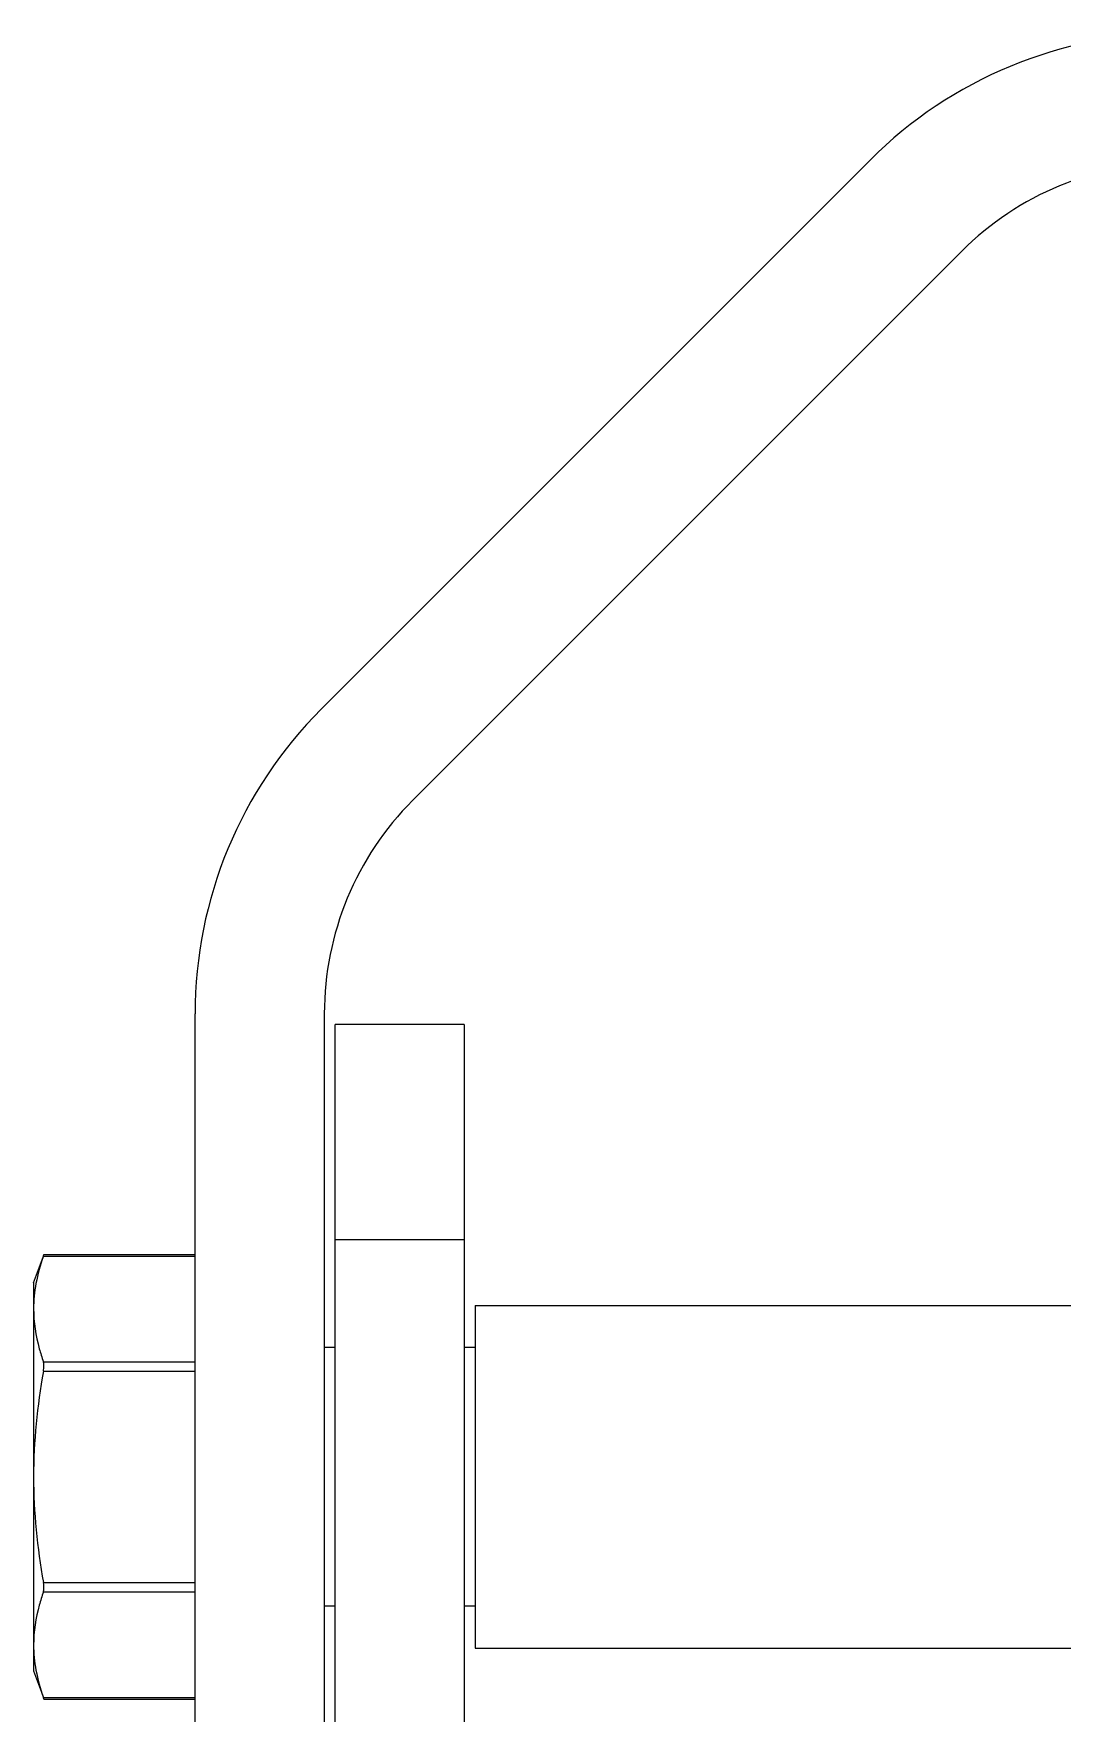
# Model space of a CAD drawing. Extents: x 1382187 to 1725648, y 860327 to 1571294.
# Drawn here: x 1531040 to 1531594, y 1211071 to 1211977 of the extents above; entities that cross this region are included whole.
import ezdxf

# ---------------------------------------------------------------- set-up
doc = ezdxf.new("R2010")
doc.units = 0
doc.header["$LTSCALE"] = 1000
doc.header["$MEASUREMENT"] = 0

msp = doc.modelspace()

# ---------------------------------------------------------------- linework, layer by layer
at = {"linetype": 'Continuous'}
for p, q in [((1531194.72, 1211612.96), (1531490.93, 1211909.17)), ((1531540.21, 1211859.89), (1531244, 1211563.68)), ((1531126.67, 1210955.01), (1531126.67, 1211448.69)), ((1531196.37, 1211448.69), (1531196.37, 1210955.01)), ((1531202.18, 1210374.21), (1531202.18, 1211442.88)), ((1531271.87, 1211442.88), (1531202.18, 1211442.88)), ((1531271.87, 1211442.88), (1531271.87, 1210685.88)), ((1531271.87, 1211326.72), (1531202.18, 1211326.72)), ((1531039.55, 1211303.49), (1531044.83, 1211317.99)), ((1531044.84, 1211317.99), (1531045.11, 1211318.76)), ((1531044.84, 1211317.99), (1531126.67, 1211317.99)), ((1531045.08, 1211318.76), (1531126.67, 1211318.76)), ((1531039.55, 1211303.48), (1531039.55, 1211094.41)), ((1531277.68, 1211291.29), (1531277.68, 1211106.6)), ((1531277.68, 1211291.29), (1531661.01, 1211291.29)), ((1531202.18, 1211268.64), (1531196.37, 1211268.64)), ((1531202.18, 1211268.64), (1531196.37, 1211268.64)), ((1531277.68, 1211268.64), (1531271.87, 1211268.64)), ((1531277.68, 1211268.64), (1531271.87, 1211268.64)), ((1531044.84, 1211260.98), (1531126.67, 1211260.98)), ((1531044.84, 1211255.95), (1531126.67, 1211255.95)), ((1531044.84, 1211141.94), (1531126.67, 1211141.94)), ((1531044.84, 1211136.91), (1531126.67, 1211136.91)), ((1531202.18, 1211129.25), (1531196.37, 1211129.25)), ((1531202.18, 1211129.25), (1531196.37, 1211129.25)), ((1531277.68, 1211129.25), (1531271.87, 1211129.25)), ((1531277.68, 1211129.25), (1531271.87, 1211129.25)), ((1531277.68, 1211106.6), (1531731.44, 1211106.6)), ((1531039.55, 1211094.4), (1531044.83, 1211079.9)), ((1531044.84, 1211079.9), (1531126.67, 1211079.9)), ((1531045.11, 1211079.13), (1531044.84, 1211079.9)), ((1531045.08, 1211079.13), (1531126.67, 1211079.13))]:
    msp.add_line(p, q, dxfattribs=at)
for centre, radius, start, end in [((1531655.2, 1211744.9), 232.32, 90, 135), ((1531655.2, 1211744.9), 162.62, 90, 135), ((1531358.99, 1211448.69), 232.32, 135, 180), ((1531358.99, 1211448.69), 162.62, 135, 180)]:
    msp.add_arc(centre, radius, start, end, dxfattribs=at)
for points in [[(1531044.84, 1211317.99), (1531043.16, 1211313.17), (1531041.77, 1211308.24), (1531040.85, 1211303.22)], [(1531040.85, 1211303.22), (1531040.01, 1211298.7), (1531039.55, 1211294.08), (1531039.55, 1211289.48)], [(1531044.84, 1211255.95), (1531041.57, 1211237.15), (1531039.55, 1211218.03), (1531039.55, 1211198.95)], [(1531039.55, 1211198.95), (1531039.55, 1211179.86), (1531041.57, 1211160.74), (1531044.84, 1211141.94)], [(1531039.55, 1211108.41), (1531039.55, 1211103.81), (1531040.01, 1211099.19), (1531040.85, 1211094.67)], [(1531040.85, 1211094.67), (1531041.77, 1211089.65), (1531043.16, 1211084.72), (1531044.84, 1211079.9)]]:
    msp.add_open_spline(points, degree=3, dxfattribs=at)
for points, knots in [([(1531039.55, 1211289.48), (1531039.55, 1211282.27), (1531041.1, 1211272.54), (1531044.03, 1211263.31), (1531044.84, 1211260.98)], [0, 0, 0, 0, 0.744761, 1, 1, 1, 1]), ([(1531044.84, 1211255.95), (1531044.93, 1211256.45), (1531045.14, 1211258.1), (1531045.23, 1211259.87), (1531044.84, 1211260.98)], [0, 0, 0, 0, 0.299097, 1, 1, 1, 1]), ([(1531044.84, 1211136.91), (1531044.94, 1211137.21), (1531045.25, 1211138.88), (1531045.08, 1211140.59), (1531044.84, 1211141.94)], [0, 0, 0, 0, 0.185973, 1, 1, 1, 1]), ([(1531044.84, 1211136.91), (1531044.03, 1211134.58), (1531041.1, 1211125.35), (1531039.55, 1211115.62), (1531039.55, 1211108.41)], [0, 0, 0, 0, 0.25524, 1, 1, 1, 1])]:
    msp.add_open_spline(points, degree=3, knots=knots, dxfattribs=at)

doc.saveas('drawing.dxf')
